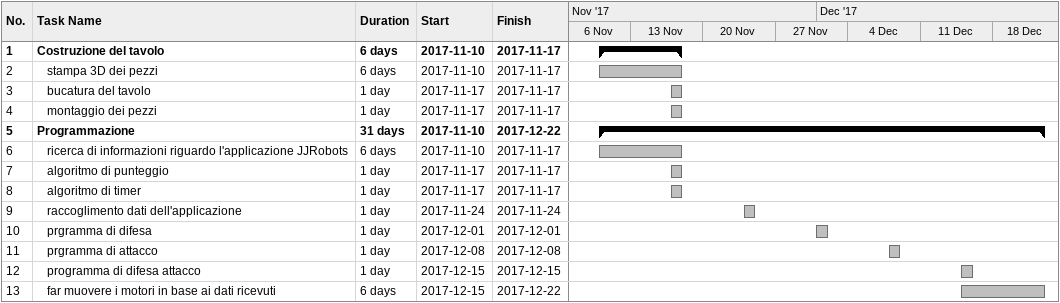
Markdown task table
| ID | Level | Task | Duration | Start | Finish |
|---|---|---|---|---|---|
| 1 | 1 | **Costruzione del tavolo** | 6d | 2017-11-10 | 2017-11-17 |
| 2 | 2 | stampa 3D dei pezzi | 6d | 2017-11-10 | 2017-11-17 |
| 3 | 2 | bucatura del tavolo | 1d | 2017-11-17 | 2017-11-17 |
| 4 | 2 | montaggio dei pezzi | 1d | 2017-11-17 | 2017-11-17 |
| 5 | 1 | **Programmazione** | 31d | 2017-11-10 | 2017-12-22 |
| 6 | 2 | ricerca di informazioni riguardo l'applicazione JJRobots | 6d | 2017-11-10 | 2017-11-17 |
| 7 | 2 | algoritmo di punteggio | 1d | 2017-11-17 | 2017-11-17 |
| 8 | 2 | algoritmo di timer | 1d | 2017-11-17 | 2017-11-17 |
| 9 | 2 | raccoglimento dati dell'applicazione | 1d | 2017-11-24 | 2017-11-24 |
| 10 | 2 | prgramma di difesa | 1d | 2017-12-01 | 2017-12-01 |
| 11 | 2 | prgramma di attacco | 1d | 2017-12-08 | 2017-12-08 |
| 12 | 2 | programma di difesa attacco | 1d | 2017-12-15 | 2017-12-15 |
| 13 | 2 | far muovere i motori in base ai dati ricevuti | 6d | 2017-12-15 | 2017-12-22 |
